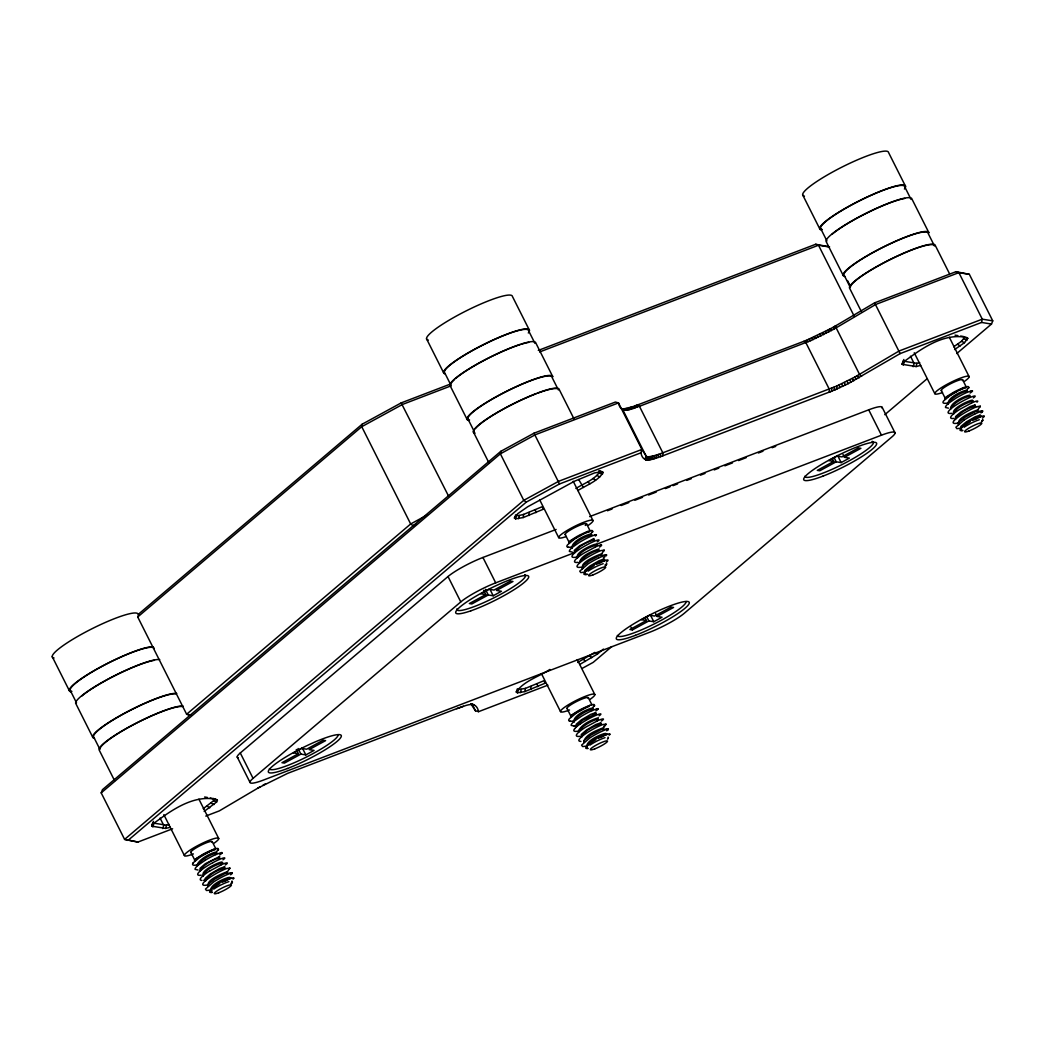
<?xml version="1.0" encoding="UTF-8"?>
<svg xmlns="http://www.w3.org/2000/svg" width="1045" height="1045" viewBox="0 0 1045 1045"><rect width="100%" height="100%" fill="white"/><g stroke="black" fill="none" stroke-linecap="round" stroke-linejoin="round"><path stroke-width="1.5" d="M207.942 886.251A12.057 2.769 -27.8 0 1 208.804 883.77L214.852 879.015L225.263 873.398L232.29 872.954L231.742 873.907A15.871 1.776 -24.5 0 1 230.592 874.769M582.548 568.637L582.235 568.323A12.057 2.769 -27.8 0 1 583.097 565.854L589.145 561.1L599.556 555.483L606.583 555.039L606.022 555.992M584.05 742.303A12.057 2.769 -27.8 0 1 584.926 739.821L590.974 735.066L601.384 729.449L608.399 729.005L607.85 729.959M959.179 421.919L965.266 417.151L975.677 411.534L982.692 411.09L982.143 412.043M172.608 828.776L137.94 842.048L124.603 839.396L101.195 792.868L102.449 789.68L500.777 451.349L533.982 433.205L615.387 402.051L618.483 402.913L641.891 449.441L640.925 452.812C643.08 464.594 653.556 458.65 660.466 456.704L660.571 453.674L836.575 386.114L854.719 377.141L899.066 351.016L982.274 319.169L992.75 320.854L991.496 324.055L956.75 353.563M574.306 552.896C578.107 546.156 587.669 541.584 594.461 539.756M658.18 457.501L658.428 454.418L660.571 453.674M227.379 871.857L229.822 868.068L226.608 868.539A15.871 1.972 -29.5 0 0 219.868 871.569L217.216 872.954A15.871 2.56 -30.1 0 0 209.444 877.695A15.871 3.083 -29.3 0 0 204.075 882.071A15.871 3.383 -27.4 0 0 202.887 884.828L203.579 885.206A15.871 3.305 -25.1 0 0 208.582 884.684M580.772 567.213A15.871 3.305 -25.1 0 1 577.872 567.291L577.18 566.912A15.871 3.383 -27.4 0 1 578.329 564.182A15.871 3.083 -29.3 0 1 583.776 559.78A15.871 2.56 -30.1 0 1 591.509 555.052L594.174 553.641A15.871 1.972 -29.5 0 1 600.875 550.637L604.115 550.153L601.424 554.229M603.501 727.908L605.943 724.12L602.73 724.577A15.871 1.972 -29.5 0 0 595.977 727.62L593.338 729.005A15.871 2.56 -30.1 0 0 585.566 733.747A15.871 3.083 -29.3 0 0 580.197 738.123A15.871 3.383 -27.4 0 0 578.995 740.879L579.701 741.258A15.871 3.305 -25.1 0 0 580.915 741.362M656.025 458.206L656.417 455.071L658.428 454.418M977.023 406.662L980.236 406.205L977.532 410.28M523.205 517.549L523.623 514.401L542.068 506.773L543.191 509.281L523.205 517.549L515.59 518.856L514.427 518.02L515.172 515.903M603.344 560.094C596.839 563.386 587.669 566.429 584.651 573.274M599.112 548.86C592.711 551.028 580.249 555.64 579.452 562.889M598.393 717.758C591.418 719.861 581.686 724.211 578.342 731.043M654.039 458.794L654.549 455.62L656.417 455.071M451.453 383.659L401.175 402.9L362.145 424.218L361.74 426.7L410.672 523.976L413.193 525.726L415.988 524.198M500.777 451.349L500.372 453.83L523.767 500.346L526.301 502.096L559.506 483.966L640.925 452.812M232.016 882.751L232.46 882.032L231.298 882.999L232.016 882.751A11.978 1.881 -26.7 0 1 230.971 883.73M524.89 691.568L525.452 688.368L543.896 680.739L545.02 683.247L524.89 691.568L517.432 692.822L516.269 691.986L517.366 688.812L518.438 689.582L525.452 688.368M605.264 565.815A11.978 1.881 -26.7 0 0 606.309 564.836L606.753 564.117L605.107 564.888M608.19 738.475L607.419 739.037L608.099 738.175A11.978 1.881 -26.7 0 0 607.929 737.169M982.431 420.887L982.875 420.168L981.712 421.122L982.431 420.887A11.978 1.881 -26.7 0 1 981.386 421.853M652.211 459.264L652.838 456.064L654.549 455.62M197.492 865.56C200.549 859.708 213.52 852.733 217.046 853.125M520.488 692.665L521.207 689.426M834.054 387.199L834.419 390.046L848.24 383.646L900.124 353.602L981.542 322.448L982.274 319.169L958.879 272.64L956.005 271.687L874.6 302.841L833.557 327.085L833.779 329.227L810.659 340.67L639.435 406.296C632.12 408.255 621.004 415.583 618.483 402.913L535.275 434.759L500.372 453.83L101.195 792.868M650.565 459.617L651.296 456.404L652.838 456.064M166.482 825.184L152.766 822.977L151.669 826.151L165.698 828.424L166.482 825.184L169.316 824.479M518.594 518.699L519.378 515.459L523.623 514.401M916.883 363.32L903.18 361.113L902.083 364.287L916.112 366.56L916.883 363.32L919.718 362.615M649.115 459.865L649.938 456.626L651.296 456.404M647.861 459.983L648.762 456.743L649.938 456.626M162.772 828.581L163.725 825.341L160.068 818.065M913.173 366.717L914.127 363.477L910.469 356.201M648.762 456.743L647.782 456.743L646.816 459.983L645.013 459.277L646.084 456.077L622.689 409.549M517.432 692.822L518.438 689.582M515.59 518.856L516.622 515.616L519.378 515.459M645.993 459.865L647.012 456.626L647.782 456.743M152.805 826.974L153.85 823.747M903.22 365.11L904.252 361.87M645.392 459.63L646.45 456.404L641.891 449.441L558.683 481.288L523.767 500.346L124.603 839.396L137.94 842.048M151.669 826.151L153.445 821.344M902.083 364.287L903.86 359.467M579.439 562.523C583.241 556.92 594.631 550.375 599.229 550.245M955.587 419.019C959.088 412.553 969.629 407.302 975.573 406.1M190.02 715.289L186.637 714.257L137.718 616.981L138.959 613.781L362.145 424.218M203.252 808.686L213.493 800.783L214.173 799.151L210.267 797.923M204.154 811.442L216.655 801.972L217.399 800.196L213.089 798.38M514.427 518.02L517.771 513.657L527.686 506.773L574.45 481.236L594.579 472.915L602.038 471.661L603.213 472.497C597.662 481.379 586.48 485.076 577.911 490.523M575.899 488.485C584.024 483.299 594.683 479.851 599.974 471.452L598.903 470.681L602.038 471.661M516.269 691.986C523.95 680.778 538.933 676.781 549.866 669.44M953.667 346.822L961.505 341.31L964.574 337.287L967.801 338.332L964.483 342.695L954.581 349.566M596.969 544.902C590.882 546.496 579.165 551.564 577.31 558.291M584.468 572.555L583.868 574.005A13.01 2.612 -26.6 0 0 585.37 574.541A12.566 2.351 -24.7 0 0 587.551 574.201M216.916 851.126C223.917 843.642 202.769 853.922 201.685 855.097A13.742 2.155 -26.7 0 0 196.708 858.324L195.115 859.708A12.697 1.985 -26.7 0 0 194.906 861.093M591.209 533.211C598.197 525.726 577.062 536.007 575.978 537.182A13.742 2.155 -26.7 0 0 571.001 540.409L569.394 541.793A12.697 1.985 -26.7 0 0 568.82 542.93M593.037 707.178C600.026 699.693 578.891 709.973 577.807 711.149A13.742 2.155 -26.7 0 0 572.83 714.362L571.223 715.76A12.697 1.985 -26.7 0 0 571.014 717.144M967.33 389.262C974.319 381.778 953.184 392.058 952.099 393.233A13.742 2.155 -26.7 0 0 947.123 396.447L945.516 397.845A12.697 1.985 -26.7 0 0 945.307 399.229M606.44 734.112L606.57 733.904A12.057 0.993 -28 0 0 605.342 733.956M225.158 867.964C219.463 869.296 207.589 874.521 205.46 881.222M195.389 860.074L195.102 860.753L190.817 852.315M569.682 542.159L569.394 542.838L565.11 534.387M193.273 862.739L200.131 857.031L213.676 849.337M222.01 861.994C218.81 862.073 200.274 870.563 203.279 875.423M972.425 400.13C969.094 400.261 950.715 408.686 953.693 413.546M217.909 850.277L218.588 849.559M592.202 532.362L592.881 531.644M594.03 706.329L594.696 705.61M968.323 388.413L968.989 387.695M958.761 424.584L958.343 424.374A12.057 2.769 -27.8 0 1 959.206 421.906M219.881 857.971C214.996 858.572 202.704 864.515 200.183 870.929M970.282 396.107C965.41 396.695 953.118 402.652 950.597 409.065M152.4 824.387C170.296 811.116 192.75 794.383 216.25 799.373M603.448 649.089L597.44 654.052L579.74 664.476M902.815 362.524C920.71 349.265 943.165 332.519 966.664 337.509L967.801 338.332M593.377 708.993C588.727 709.307 576.971 715.577 573.601 721.612L574.175 722.16M196.708 858.324L195.115 859.708M571.001 540.409L569.394 541.793M572.83 714.375L571.223 715.76M947.123 396.447L945.516 397.845M230.057 878.309L230.449 877.852A12.057 0.993 -28 0 0 229.221 877.904M980.458 416.446L980.85 415.975A12.057 0.993 -28 0 0 979.635 416.041M216.772 851.962C212.357 852.302 199.726 858.533 197.1 864.816M591.065 534.034C587.016 534.439 572.177 540.918 571.968 547.266M592.894 708.001C588.91 708.327 573.966 714.937 573.796 721.233M967.187 390.085C963.124 390.49 948.298 396.969 948.089 403.305M598.432 719.208C594.278 719.339 581.477 725.792 578.799 731.957M967.461 391.248C964.052 390.804 950.885 397.884 947.893 403.697L948.377 404.219M195.938 859.447L198.014 857.841M570.23 541.532L574.476 538.528M946.352 397.583L957.338 390.974M137.718 616.981L361.74 426.7L402.469 404.454L451.231 385.788M127.973 840.428L526.301 502.096M238.299 757.769A28.764 4.494 -26.7 0 1 240.285 752.975L448.018 576.526A28.764 4.494 -26.7 0 1 482.934 557.468L556.123 529.449M240.285 752.975L253.06 778.355L460.78 601.907A28.764 4.494 -26.7 0 1 495.696 582.849L574.985 552.491M229.547 877.33C225.655 877.722 209.862 884.449 210.672 890.601M611.782 646.581L593.181 662.386L582.104 668.434M884.788 414.695L926.98 378.865M605.656 733.381C601.776 733.773 585.984 740.5 586.781 746.653M596.186 544.184C593.664 543.818 574.397 552.753 577.572 557.494M596.473 564.339L605.408 560.407A14.643 1.75 -27.6 0 1 608.02 560.238A15.074 1.829 -25.7 0 1 606.335 562.053M222.193 882.267L231.115 878.322M972.595 420.39L981.529 416.459M598.302 738.306L607.236 734.374M969.747 395.154C965.554 395.559 951.355 401.907 950.467 408.321M572.503 715.133L576.304 712.494M224.061 867.481L224.832 866.71L219.724 868.473L210.345 873.933L205.133 878.453L205.186 880.347M974.476 405.617L975.246 404.846L970.126 406.609L960.76 412.07L955.548 416.576L955.587 418.483M600.183 723.532L600.953 722.761L595.833 724.525L586.467 729.985L581.255 734.491L581.294 736.398M603.435 559.715L604.245 558.931L599.02 560.76L590.098 565.92L584.704 570.452L584.638 572.582M979.557 415.766L980.367 414.983L975.142 416.811L966.22 421.971L960.812 426.504L960.747 428.633M593.233 539.416L594.004 538.554L579.57 545.843L574.332 550.362L574.358 552.283M218.941 857.331L219.711 856.469L205.277 863.758L200.039 868.277L200.065 870.198M595.062 713.382L595.846 712.612L590.765 714.362L581.399 719.809L576.161 724.329L576.187 726.236M595.454 714.44L596.342 713.526L582.823 720.162L577.232 724.603L576.304 726.98M964.235 419.92L955.875 427.209L956.88 428.659L961.413 428.123M577.728 662.452L594.801 652.42L597.44 654.052M965.711 424.44L970.204 421.697M591.418 742.355L595.924 739.612M205.342 860.166L198.498 864.92A15.871 3.331 -28.1 0 0 195.088 869.349L198.054 870.015M199.255 857.018L202.73 854.98M209.745 870.994L221.174 864.868M260.388 786.65L219.345 810.881L205.774 816.08M594.096 565.645L589.602 568.389A13.428 2.547 -28.3 0 0 584.508 572.542M219.803 883.561L215.309 886.317A13.428 2.547 -28.3 0 0 210.215 890.458L209.575 891.921A13.01 2.612 -26.6 0 0 211.077 892.456A12.566 2.351 -24.7 0 0 212.083 892.352M833.779 329.227L875.671 304.487L958.879 272.64L969.355 274.326L992.75 320.854M598.837 563.15L601.071 562.106M974.946 419.202L977.179 418.157M224.544 881.066L226.778 880.021M600.666 737.117L602.887 736.072M257.893 788.087L287.662 773.352L456.639 708.667C463.941 706.786 475.997 698.883 478.558 711.671L547.907 685.141M587.969 531.422L574.423 539.115L567.566 544.811A15.871 3.383 -27.3 0 0 566.873 546.313A15.871 3.37 -26 0 0 568.506 547.24M964.078 387.473L950.545 395.167L943.674 400.862A15.871 3.383 -27.3 0 0 942.995 402.364A15.871 3.37 -26 0 0 944.628 403.292A15.871 3.239 -24.8 0 0 947.11 403.122M589.798 705.388L576.252 713.082L569.394 718.777A15.871 3.383 -27.3 0 0 568.702 720.279A15.871 3.37 -26 0 0 570.335 721.207M575.886 537.692L577.023 537.065M577.715 711.645L584.39 708.288M427.523 514.78L410.672 523.976L186.637 714.257L191.222 715.002M485.794 594.566L469.336 603.553L471.804 603.958L488.263 594.971L493.201 595.768L501.43 591.274L496.493 590.477L512.951 581.49L510.482 581.085L494.024 590.072L489.086 589.275L480.857 593.769L485.794 594.566L483.665 590.334M298.426 753.706L281.967 762.693L284.436 763.098L300.895 754.111L305.832 754.908L314.062 750.414L309.124 749.618L325.583 740.631L323.114 740.226L306.655 749.213L301.718 748.416L293.488 752.909L298.426 753.706L296.297 749.487M832.329 458.572L833.753 461.394L817.294 470.381L819.763 470.786L836.222 461.799L841.16 462.595L849.389 458.102L844.451 457.305L843.028 454.484M844.451 457.305L860.91 448.318L858.441 447.913L841.983 456.9L837.045 456.103L828.816 460.597L833.753 461.394M644.961 617.726L646.385 620.534L629.926 629.521L632.395 629.926L648.854 620.939L653.791 621.736L662.021 617.242L657.083 616.445L655.659 613.624M657.083 616.445L673.542 607.458L671.073 607.054L654.614 616.041L649.676 615.244L641.447 619.737L646.385 620.534M263 785.174L265.691 783.711M637.176 407.145L634.942 405.956L806.283 340.37L830.945 328.561L831.324 330.612M578.499 536.268L581.216 534.935M204.206 854.183L206.923 852.851M595.454 546.953L584.037 553.079A15.871 2.939 -29.6 0 0 576.866 558.239A15.871 3.318 -28 0 0 574.554 561.714A15.871 3.37 -25.9 0 0 577.963 562.341M971.576 403.004L960.159 409.131A15.871 2.939 -29.6 0 0 952.988 414.29M597.283 720.919L585.866 727.046A15.871 2.939 -29.6 0 0 578.695 732.205A15.871 3.318 -28 0 0 576.383 735.68A15.871 3.37 -25.9 0 0 579.792 736.307M582.561 534.335L583.855 533.76M958.67 390.373L963.555 388.518M208.268 852.25L209.562 851.675M215.74 854.64L220.991 852.681A15.871 1.554 -26.6 0 1 221.958 853.203M591.862 710.678L597.113 708.732M585.683 707.726L586.99 707.217M602.691 561.413L604.154 560.838M978.812 417.464L980.262 416.89M228.398 879.328L229.861 878.754M604.519 735.38L605.982 734.805M538.306 350.415L815.636 244.282L829.599 246.855M539.625 351.956L818.509 245.222L829.194 246.96M660.466 456.704L831.807 391.13L831.611 388.204M589.667 516.609L868.708 409.823A28.764 4.494 -26.7 0 1 882.137 408.203M607.472 510.757L612.043 509.006M621.187 505.506L628.816 502.58M634.903 500.255L642.531 497.329M648.631 495.003L656.247 492.077M665.404 488.577L669.976 486.826M673.019 485.664L677.591 483.913M686.748 480.413L691.32 478.662M700.463 475.161L705.035 473.411M714.192 469.91L718.764 468.16M724.864 465.822L732.48 462.909M738.58 460.571L746.208 457.658M758.396 452.981L762.968 451.231M596.329 544.327L881.471 435.19A28.764 4.494 -26.7 0 1 891.947 436.888L684.214 613.337A28.764 4.494 -26.7 0 1 649.311 632.395L263.523 780.04A28.764 4.494 -26.7 0 1 253.06 778.355M585.174 533.25L586.258 532.832M210.881 851.166L213.141 850.382M979.465 416.132C972.96 419.437 963.79 422.48 960.773 429.325M605.173 734.047C599.059 737.326 588.283 740.657 586.807 747.488M229.051 878.009C222.938 881.275 212.174 884.606 210.685 891.437M456.639 708.667L463.444 706.276M606.309 564.836L605.591 565.084L606.27 564.209A11.978 1.881 -26.7 0 0 606.557 563.529M588.087 706.799L589.262 706.433M587.434 532.467L589.197 532.023M625.354 410.215L622.337 409.235L632.643 406.753L635.02 407.89M971.393 390.804L966.155 392.763A15.871 2.299 -30.1 0 0 955.731 398.302L948.899 403.056A15.871 3.331 -28.1 0 0 945.503 407.485L948.455 408.151M595.284 534.766L590.033 536.712A15.871 2.299 -30.1 0 0 579.609 542.25L572.791 547.005A15.871 3.331 -28.1 0 0 569.381 551.433L572.333 552.1M916.112 366.56L920.71 365.41M165.698 828.424L170.309 827.274M964.391 388.257L965.88 387.982M213.977 850.134L214.904 849.938M982.692 411.09L981.96 411.234A15.871 1.698 -28.6 0 0 974.711 414.055M606.583 555.039L605.852 555.182A15.871 1.698 -28.6 0 0 598.602 558.004M608.399 729.005L607.667 729.149A15.871 1.698 -28.6 0 0 600.431 731.97A15.871 2.286 -30.1 0 0 589.981 737.835L581.582 745.124L582.601 746.574L587.12 746.039M232.29 872.954L231.559 873.111A15.871 1.698 -28.6 0 0 224.309 875.919A15.871 2.286 -30.1 0 0 213.872 881.784L205.46 889.073L206.479 890.523L210.999 889.987M585.291 572.072L580.772 572.608L579.753 571.158L588.113 563.882A15.871 2.286 -30.1 0 1 598.563 558.043M574.162 726.066L571.21 725.4A15.871 3.331 -28.1 0 1 574.593 720.972L581.464 716.217A15.871 2.299 -30.1 0 1 591.901 710.652M977.793 409.914C972.96 411.273 955.639 418.862 958.944 423.708M601.672 553.863C596.839 555.208 579.518 562.824 582.823 567.657M603.474 727.738C596.604 730.351 585.54 734.517 583.815 741.454M227.366 871.687C222.376 873.372 205.264 880.648 208.53 885.572M956.005 271.687L969.355 274.326M981.542 322.448L991.496 324.055M955.039 335.145L957.86 335.602M960.682 336.059L963.503 336.516M204.624 797.008L207.446 797.466M474.077 704.852L470.903 703.847L475.462 710.809L478.558 711.671M471.386 703.951L473.476 704.617M471.256 704.186L474.456 705.205M599.974 471.452L603.213 472.497M214.173 799.151L217.399 800.196M815.636 244.282L818.509 245.222L854.287 316.374M623.591 409.104L626.53 410.097M625.041 408.869L627.888 409.875M599.294 473.085L602.482 474.247M963.895 338.92L967.069 340.095M213.493 800.783L216.655 801.972M626.686 408.504L629.43 409.535M628.502 408.033L631.141 409.091M633.009 408.543L630.501 407.445L637.306 405.068L639.435 406.296L662.83 452.825L662.843 455.829M211.103 803.174L214.094 804.532M982.483 420.56L982.391 420.26A11.978 1.881 -26.7 0 0 982.679 419.581M232.081 882.424L231.977 882.124A11.978 1.881 -26.7 0 0 231.82 881.118M961.505 341.31L964.483 342.695M596.917 475.475L599.843 476.886M803.801 341.349L805.852 342.616L829.247 389.132L829.325 392.097L837.11 388.897L836.575 386.114M592.972 478.453L595.611 480.086M957.573 344.288L960.185 345.947M207.158 806.152L209.758 807.824M806.283 340.37L808.203 341.689M515.538 514.845L516.622 515.616M973.195 400.718C966.298 403.135 955.509 407.419 953.432 414.342M222.794 862.595C215.897 864.999 205.094 869.283 203.017 876.206M808.895 339.298L810.659 340.67M587.76 481.823L589.968 483.744M589.589 655.79L591.784 657.71M811.586 338.136L813.18 339.586M861.576 376.396L859.539 374.384L836.144 327.856L836.052 325.635L828.254 330.024L828.803 331.983M814.329 336.908L815.753 338.436M572.268 548.168L571.785 547.645C575.978 540.996 584.704 536.816 591.94 534.557M857.174 375.756L859.094 377.846M581.582 737.274C584.037 730.351 594.644 726.014 601.463 723.767M583.437 487.492L578.695 479.537M583.45 659.317L585.265 661.459M533.982 433.205L559.506 483.966M401.175 402.9L448.475 495.931M854.719 377.141L856.469 379.309M817.112 335.628L818.353 337.235M852.197 378.512L853.778 380.785M874.6 302.841L900.124 353.602M819.92 334.282L820.991 335.981M849.624 379.871L851.035 382.222M941.231 390.438L945.516 398.89M566.939 708.353L571.223 716.805M905.545 186.31L888.537 152.479A47.939 7.498 -26.7 0 0 838.73 168.754A47.939 7.498 -26.7 0 0 804.454 196.133M949.513 273.725L935.327 245.536A47.939 7.498 -26.7 0 0 891.124 258.977A47.939 7.498 -26.7 0 0 849.454 287.897L861.511 311.867M911.07 199.425L904.696 186.742A46.973 7.354 -26.7 0 0 855.881 202.691A46.973 7.354 -26.7 0 0 822.297 229.521M949.33 337.287L969.133 376.67M914.244 352.779L934.792 393.625M847.521 280.596L850.434 286.408M820.534 228.267L826.922 240.951M802.664 194.853L819.672 228.685M843.08 275.214L826.059 241.382A47.939 7.498 -26.7 0 1 867.729 212.448A47.939 7.498 -26.7 0 1 911.932 199.007L928.953 232.839A47.939 7.498 -26.7 0 0 879.145 249.115A47.939 7.498 -26.7 0 0 844.869 276.494M882.254 407.485L895.016 432.865M868.708 409.823L881.471 435.19M847.012 381.203L848.24 383.646M837.607 455.542L841.16 462.595M834.093 457.566L836.222 461.799M529.436 330.272L512.416 296.427A47.939 7.498 -26.7 0 0 462.608 312.703A47.939 7.498 -26.7 0 0 428.332 340.082M574.11 419.084L559.219 389.485A47.939 7.498 -26.7 0 0 509.411 405.76A47.939 7.498 -26.7 0 0 475.135 433.139M534.962 343.374L528.574 330.69A46.973 7.354 -26.7 0 0 485.246 343.857A46.973 7.354 -26.7 0 0 444.412 372.216L450.8 384.9M558.357 389.903L551.969 377.219A46.973 7.354 -26.7 0 0 503.167 393.168A46.973 7.354 -26.7 0 0 469.571 419.999M650.238 614.682L653.791 621.736M646.724 616.707L648.854 620.939M573.209 481.249L593.011 520.619M630.971 627.104L632.395 629.926M539.599 499.654L558.67 537.574M467.82 418.745L474.195 431.428M426.543 338.802L443.563 372.634M466.958 419.163L449.938 385.331A47.939 7.498 -26.7 0 1 491.607 356.397A47.939 7.498 -26.7 0 1 535.811 342.956L552.831 376.788A47.939 7.498 -26.7 0 0 503.024 393.064A47.939 7.498 -26.7 0 0 468.748 420.443M473.346 431.846L488.942 462.87M577.245 659.591L594.84 694.585M541.428 673.62L560.499 711.54M482.934 557.468L495.696 582.849M489.648 588.714L493.201 595.768M485.429 589.328L488.263 594.971M448.018 576.526L460.78 601.907M473.267 706.459L475.462 710.809M302.292 747.854L305.832 754.908M298.06 748.468L300.895 754.111M237.215 756.998L249.99 782.378M198.916 799.164L218.732 838.534M163.843 814.643L184.377 855.489M70.133 690.131L76.507 702.815M52.25 656.717L69.27 690.549M92.665 737.078L75.645 703.246A47.939 7.498 -26.7 0 1 111.724 677.147A47.939 7.498 -26.7 0 1 159.728 659.591M114.65 780.785L99.053 749.774A47.939 7.498 -26.7 0 1 135.118 723.676A47.939 7.498 -26.7 0 1 183.136 706.12M822.715 332.898L823.617 334.674M962.693 379.844L966.207 386.911M586.572 523.806L590.085 530.86M588.4 697.773L591.914 704.826M212.292 841.721L215.806 848.788M844.386 382.509L845.444 385.043M825.498 331.474L826.216 333.342M841.761 383.763L842.636 386.376M839.148 384.965L839.853 387.669M535.367 509.908L535.941 512.677M537.195 683.874L537.77 686.643M529.083 512.507L529.123 515.498M530.912 686.474L530.951 689.465M338.123 734.713A38.351 5.996 -26.7 0 1 304.8 757.86A38.351 5.996 -26.7 0 1 269.427 768.611M524.708 574.711A38.351 5.996 -26.7 0 1 494.076 597.753A38.351 5.996 -26.7 0 1 456.809 608.961M872.013 441.369A38.351 5.996 -26.7 0 1 844.595 463.275A38.351 5.996 -26.7 0 1 804.755 476.298M686.082 601.541A38.351 5.996 -26.7 0 1 652.746 624.688A38.351 5.996 -26.7 0 1 617.386 635.438M772.124 447.73A47.939 7.498 -26.7 0 1 775.73 446.398M942.525 392.541A19.176 3.004 -26.7 0 1 938.175 389.876A19.176 3.004 -26.7 0 1 962.994 377.206A19.176 3.004 -26.7 0 1 964.47 381.347M971.327 390.856A15.871 1.554 -26.6 0 1 972.359 391.326M972.255 391.379A15.871 1.724 -24.8 0 1 970.139 393.024M980.223 406.205A15.845 1.607 -25.5 0 1 979.557 407.276M954.085 418.392A15.871 3.37 -25.9 0 1 950.676 417.765A15.871 3.318 -28 0 1 953.027 414.277M971.719 402.9A15.871 1.776 -28.9 0 1 977.062 401.032A15.871 1.554 -26.8 0 1 976.931 402.207M951.668 413.324A15.871 3.266 -24.9 0 1 948.703 413.284A15.871 3.396 -27 0 1 948.991 410.724A15.871 3.148 -29 0 1 954.647 405.982A15.871 2.612 -30.1 0 1 963.242 400.784A15.871 2.025 -29.7 0 1 971.119 397.048A15.871 1.633 -28.1 0 1 975.076 396.016A15.871 1.581 -25.9 0 1 973.352 397.936M982.091 412.057A15.871 1.776 -24.5 0 1 980.994 412.906M958.983 422.807A15.871 3.305 -25.1 0 1 953.994 423.343L953.288 422.964A15.871 3.383 -27.4 0 1 954.451 420.234M954.49 420.208A15.871 3.083 -29.3 0 1 959.898 415.832A15.871 2.56 -30.1 0 1 967.618 411.103L970.296 409.692A15.871 1.972 -29.5 0 1 976.997 406.688M964.274 419.92A15.871 2.286 -30.1 0 1 974.685 414.094M984.155 416.276A15.074 1.829 -25.7 0 1 982.457 418.104M981.647 416.393A14.643 1.75 -27.6 0 1 984.142 416.289M965.763 424.44A13.428 2.547 -28.3 0 0 960.629 428.594L959.989 430.057A13.01 2.612 -26.6 0 0 961.491 430.592A12.566 2.351 -24.7 0 0 962.497 430.488M941.676 390.765A11.978 1.881 -26.7 0 1 951.642 383.215A11.978 1.881 -26.7 0 1 962.406 380.537M962.798 430.422A11.978 1.881 -26.7 0 1 961.204 430.161M964.13 427.248A11.978 1.881 -26.7 0 1 979.309 419.75M821.474 229.965A47.939 7.498 -26.7 0 1 861.341 199.765A47.939 7.498 -26.7 0 1 904.421 189.04M831.938 234.38A46.973 7.354 -26.7 0 1 904.813 198.419M927.019 245.17A46.973 7.354 -26.7 0 0 879.25 265.339A46.973 7.354 -26.7 0 0 850.317 287.479L843.942 274.783A46.973 7.354 -26.7 0 1 884.762 246.437A46.973 7.354 -26.7 0 1 928.091 233.27L934.478 245.954A46.973 7.354 -26.7 0 0 928.208 244.948M566.416 536.49A19.176 3.004 -26.7 0 1 562.053 533.825A19.176 3.004 -26.7 0 1 586.872 521.155A19.176 3.004 -26.7 0 1 588.348 525.295M570.988 547.071A15.871 3.239 -24.8 0 1 568.389 547.306M595.206 534.805A15.871 1.554 -26.6 0 1 596.238 535.288M596.133 535.327A15.871 1.724 -24.8 0 1 595.323 536.059M604.101 550.153A15.845 1.607 -25.5 0 1 603.435 551.224M595.598 546.848A15.871 1.776 -28.9 0 1 600.953 544.981M600.953 544.981A15.871 1.554 -26.8 0 1 600.81 546.156A15.871 1.724 -24.8 0 1 599.503 547.123M577.82 556.789A15.871 3.266 -24.9 0 1 572.582 557.233A15.871 3.396 -27 0 1 572.882 554.673A15.871 3.148 -29 0 1 578.538 549.931A15.871 2.612 -30.1 0 1 587.133 544.732A15.871 2.025 -29.7 0 1 594.997 540.996A15.871 1.633 -28.1 0 1 598.955 539.965A15.871 1.581 -25.9 0 1 597.231 541.898M604.872 556.854A15.871 1.776 -24.5 0 1 603.305 557.873M603.514 559.989A12.057 0.993 -28 0 1 604.689 559.95M565.554 534.713A11.978 1.881 -26.7 0 1 576.931 526.484A11.978 1.881 -26.7 0 1 585.291 525.478M586.689 574.371A11.978 1.881 -26.7 0 1 585.37 573.431M588.008 571.197A11.978 1.881 -26.7 0 1 603.187 563.712M445.353 373.914A47.939 7.498 -26.7 0 1 485.22 343.714A47.939 7.498 -26.7 0 1 528.3 332.989M451.91 382.235A46.973 7.354 -26.7 0 1 454.588 379.4M455.816 378.329A46.973 7.354 -26.7 0 1 520.397 344.523M521.755 344.092A46.973 7.354 -26.7 0 1 528.692 342.368M475.305 428.75A46.973 7.354 -26.7 0 1 536.242 393.717M537.822 393.116A46.973 7.354 -26.7 0 1 556.593 388.649M193.403 853.935A19.176 3.004 -26.7 0 1 187.186 852.171A19.176 3.004 -26.7 0 1 212.2 839.187A19.176 3.004 -26.7 0 1 214.055 843.21M196.708 864.986A15.871 3.239 -24.8 0 1 194.109 865.221A15.871 3.37 -26 0 1 192.58 864.228A15.871 3.383 -27.3 0 1 193.22 862.752M205.316 860.166A15.871 2.299 -30.1 0 1 215.779 854.601M221.853 853.242A15.871 1.724 -24.8 0 1 219.724 854.888M229.822 868.068A15.845 1.607 -25.5 0 1 229.142 869.153M205.904 879.812A15.871 3.057 -24 0 1 203.657 880.282M201.946 880.399A15.871 3.37 -25.9 0 1 200.274 879.629A15.871 3.318 -28 0 1 202.612 876.141A15.871 2.939 -29.6 0 1 209.692 870.981M221.305 864.764A15.871 1.776 -28.9 0 1 226.66 862.896A15.871 1.554 -26.8 0 1 226.517 864.071A15.871 1.724 -24.8 0 1 225.211 865.038M201.254 875.187A15.871 3.266 -24.9 0 1 198.289 875.148A15.871 3.396 -27 0 1 198.589 872.588A15.871 3.148 -29 0 1 204.245 867.846A15.871 2.612 -30.1 0 1 212.84 862.661M212.827 862.674A15.871 2.025 -29.7 0 1 220.704 858.925A15.871 1.633 -28.1 0 1 224.662 857.893A15.871 1.581 -25.9 0 1 222.951 859.813M233.753 878.14A15.074 1.829 -25.7 0 1 233.074 879.132M231.232 878.257A14.643 1.75 -27.6 0 1 233.727 878.153M191.261 852.629A11.978 1.881 -26.7 0 1 201.228 845.078A11.978 1.881 -26.7 0 1 212.004 842.401M212.396 892.286A11.978 1.881 -26.7 0 1 210.803 892.038M211.077 891.346A11.978 1.881 -26.7 0 1 212.07 890.353M213.716 889.112A11.978 1.881 -26.7 0 1 228.894 881.627M54.04 657.997A47.939 7.498 -26.7 0 1 88.316 630.618A47.939 7.498 -26.7 0 1 138.123 614.342M71.06 691.829A47.939 7.498 -26.7 0 1 99.863 667.376A47.939 7.498 -26.7 0 1 153.354 646.907M71.883 691.385A46.973 7.354 -26.7 0 1 105.48 664.555A46.973 7.354 -26.7 0 1 154.281 648.605M81.523 696.244A46.973 7.354 -26.7 0 1 154.399 660.283M94.455 738.358A47.939 7.498 -26.7 0 1 123.258 713.892A47.939 7.498 -26.7 0 1 176.749 693.423M175.926 693.88A46.973 7.354 -26.7 0 0 128.875 711.083A46.973 7.354 -26.7 0 0 93.527 736.66L99.915 749.343A46.973 7.354 -26.7 0 1 135.262 723.767A46.973 7.354 -26.7 0 1 182.313 706.564M569.525 709.986A19.176 3.004 -26.7 0 1 563.307 708.223A19.176 3.004 -26.7 0 1 588.322 695.238A19.176 3.004 -26.7 0 1 590.177 699.262M574.528 720.658A15.871 3.239 -24.8 0 1 570.217 721.272M576.108 725.713A15.871 3.017 -23.9 0 1 574.188 726.053M597.035 708.771A15.871 1.554 -26.6 0 1 598.067 709.255M597.962 709.294A15.871 1.724 -24.8 0 1 595.846 710.94M605.93 724.12A15.845 1.607 -25.5 0 1 603.958 726.157M597.427 720.815A15.871 1.776 -28.9 0 1 602.782 718.947A15.871 1.554 -26.8 0 1 602.638 720.123A15.871 1.724 -24.8 0 1 601.332 721.089M577.376 731.239A15.871 3.266 -24.9 0 1 574.41 731.2A15.871 3.396 -27 0 1 574.711 728.639M574.711 728.639A15.871 3.148 -29 0 1 580.354 723.898M580.393 723.898A15.871 2.612 -30.1 0 1 588.949 718.699A15.871 2.025 -29.7 0 1 596.826 714.963A15.871 1.633 -28.1 0 1 600.784 713.931A15.871 1.581 -25.9 0 1 599.059 715.851M607.798 729.972A15.871 1.776 -24.5 0 1 606.701 730.821M609.875 734.191A15.074 1.829 -25.7 0 1 609.196 735.184M607.354 734.308A14.643 1.75 -27.6 0 1 609.849 734.204M591.47 742.355A13.428 2.547 -28.3 0 0 586.336 746.509L585.696 747.972A13.01 2.612 -26.6 0 0 587.199 748.507A12.566 2.351 -24.7 0 0 588.204 748.403M567.383 708.68A11.978 1.881 -26.7 0 1 577.349 701.13A11.978 1.881 -26.7 0 1 588.126 698.452M587.368 748.403A11.978 1.881 -26.7 0 1 587.199 747.397M589.837 745.163A11.978 1.881 -26.7 0 1 605.016 737.679M822.846 476.167A40.742 6.374 -26.7 0 0 876.664 443.459A40.742 6.374 -26.7 0 0 820.978 464.764A40.742 6.374 -26.7 0 0 822.846 476.167M635.491 635.308A40.742 6.374 -26.7 0 0 689.295 602.599A40.742 6.374 -26.7 0 0 633.61 623.904A40.742 6.374 -26.7 0 0 635.491 635.308M287.532 768.48A40.742 6.374 -26.7 0 0 341.336 735.771A40.742 6.374 -26.7 0 0 285.651 757.076A40.742 6.374 -26.7 0 0 287.532 768.48M470.825 610.829A40.742 6.374 -26.7 0 0 528.535 577.65A40.742 6.374 -26.7 0 0 477.265 595.428A40.742 6.374 -26.7 0 0 470.825 610.829M969.159 430.906A9.588 1.502 -26.7 0 0 981.817 423.212A9.588 1.502 -26.7 0 0 968.715 428.215A9.588 1.502 -26.7 0 0 969.159 430.906M593.037 574.854A9.588 1.502 -26.7 0 0 605.708 567.161A9.588 1.502 -26.7 0 0 592.606 572.177A9.588 1.502 -26.7 0 0 593.037 574.854M218.745 892.77A9.588 1.502 -26.7 0 0 231.415 885.076A9.588 1.502 -26.7 0 0 218.314 890.092A9.588 1.502 -26.7 0 0 218.745 892.77M594.866 748.821A9.588 1.502 -26.7 0 0 607.524 741.127A9.588 1.502 -26.7 0 0 594.422 746.13A9.588 1.502 -26.7 0 0 594.866 748.821"/></g></svg>
